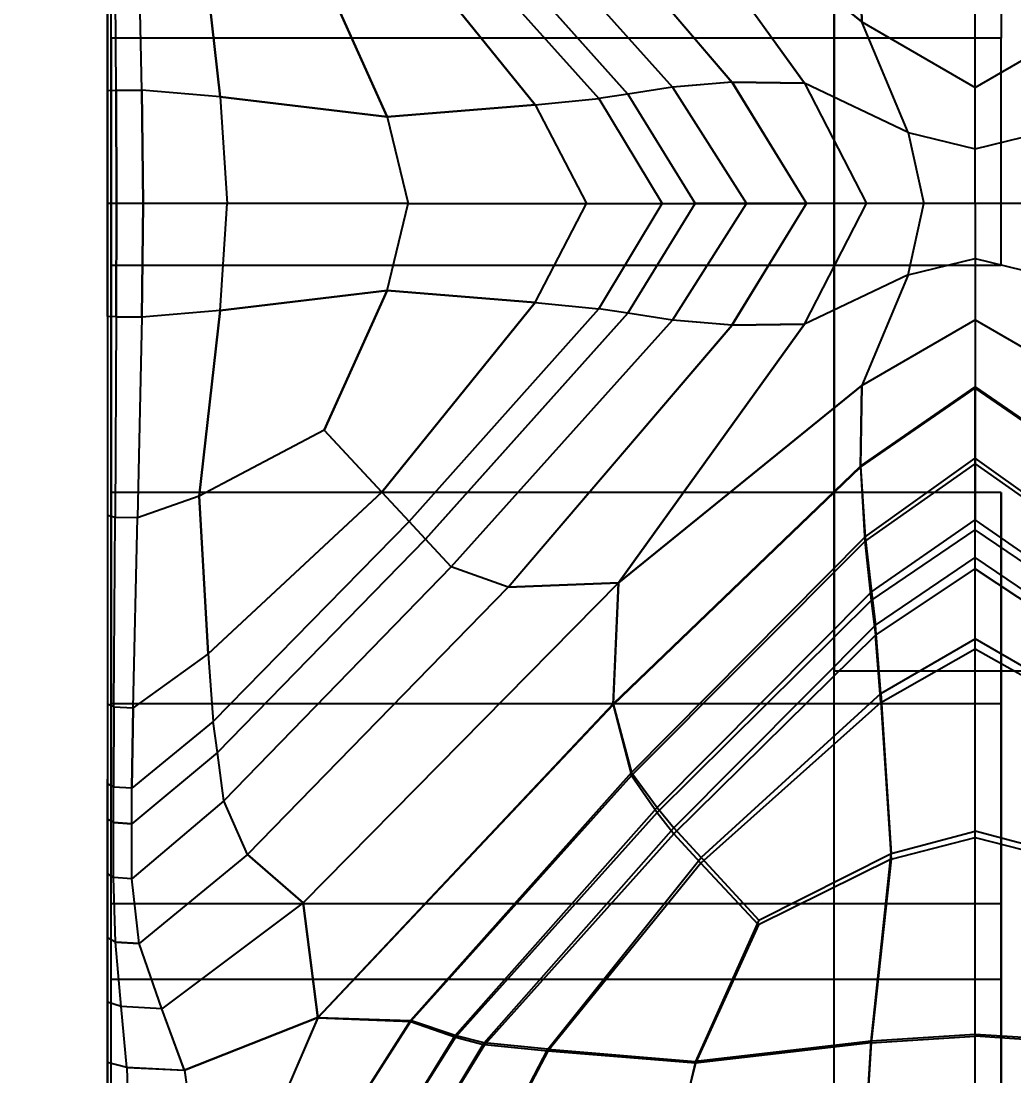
# Model space of a CAD drawing. Extents: x 11992 to 29481, y -6727 to 6811.
# Drawn here: x 12601.68 to 12607.26, y 1476.05 to 1481.97 of the extents above; entities that cross this region are included whole.
import ezdxf

# ---------------------------------------------------------------- set-up
doc = ezdxf.new("R2010")
doc.units = 0
doc.header["$MEASUREMENT"] = 0
doc.layers.get('0').update_dxf_attribs({"color": 8, "linetype": 'CONTINUOUS'})
doc.layers.add('zoylight 3编号', color=7, linetype='CONTINUOUS')
doc.styles.add('TFB MS 3mm at 1 to 25', font='arial.ttf', dxfattribs={"height": 75})

msp = doc.modelspace()

# ---------------------------------------------------------------- linework, layer by layer
for p, q in [((12607.1879, 1484.612, -1708.6833), (12607.1879, 1481.8768, -1730.5672)), ((12602.1673, 1481.5721, -1760.4544), (12602.1673, 1484.18, -1758.8734)), ((12602.1673, 1480.9472, -1760.0416), (12602.1673, 1483.9947, -1758.941)), ((12602.1673, 1483.758, -1720.5576), (12602.1673, 1477.8998, -1721.9249)), ((12606.2495, 1483.5734, -1720.4842), (12606.249, 1480.9472, -1720.308)), ((12606.249, 1480.9472, -1760.5574), (12606.2495, 1483.5734, -1760.3812)), ((12607.042, 1480.9472, -1760.3838), (12607.042, 1483.3917, -1760.504)), ((12602.1883, 1480.6003, -1708.4336), (12602.1883, 1483.0634, -1730.7911)), ((12604.4179, 1483.1006, -1760.2258), (12605.6754, 1481.6301, -1760.4394)), ((12604.4179, 1483.1006, -1720.6404), (12605.6758, 1481.6301, -1720.4265)), ((12606.4045, 1481.9691, -1720.5729), (12605.0378, 1483.0773, -1720.6986)), ((12605.0378, 1483.0773, -1720.6986), (12606.0835, 1481.6243, -1720.5067)), ((12606.0835, 1481.6243, -1760.3595), (12605.0378, 1483.077, -1760.1686)), ((12605.0378, 1483.077, -1760.1686), (12606.4045, 1481.9693, -1760.2952)), ((12604.0985, 1482.9874, -1760.4038), (12605.3421, 1481.6015, -1760.6217)), ((12604.0985, 1482.9874, -1720.462), (12605.3421, 1481.6015, -1720.2442)), ((12605.0903, 1481.5626, -1760.7994), (12603.9545, 1482.8327, -1760.5857)), ((12603.9545, 1482.8327, -1720.2802), (12605.0903, 1481.5626, -1720.0665)), ((12602.215, 1481.5836, -1760.8212), (12602.2092, 1482.7094, -1760.6206)), ((12602.215, 1481.5836, -1720.0447), (12602.2092, 1482.7094, -1720.2453)), ((12602.359, 1481.5848, -1760.8579), (12602.3351, 1482.7125, -1760.6569)), ((12602.3594, 1481.5848, -1720.008), (12602.3351, 1482.7125, -1720.209)), ((12603.861, 1482.7328, -1720.2112), (12604.9272, 1481.5373, -1720.0003)), ((12603.861, 1482.7328, -1760.6547), (12604.9272, 1481.5373, -1760.8655)), ((12602.1673, 1480.3142, -1720.1547), (12602.1673, 1482.6777, -1720.6084)), ((12602.1673, 1482.5857, -1721.6618), (12602.1673, 1480.3555, -1721.4753)), ((12602.8, 1481.5473, -1720.0001), (12602.6818, 1482.5892, -1720.1849)), ((12602.6818, 1482.5892, -1760.6809), (12602.8, 1481.5473, -1760.8658)), ((12603.7079, 1482.568, -1760.6855), (12604.5705, 1481.5025, -1760.8767)), ((12604.5705, 1481.5025, -1719.9891), (12603.7079, 1482.568, -1720.1804)), ((12606.3968, 1482.4278, -1720.5703), (12606.4045, 1481.9691, -1720.5729)), ((12606.4045, 1481.9693, -1760.2952), (12606.3973, 1482.4214, -1760.2873)), ((12603.7389, 1481.4353, -1719.9762), (12603.3846, 1482.2197, -1720.1128)), ((12603.3846, 1482.2197, -1760.7531), (12603.7389, 1481.4353, -1760.8896)), ((12607.042, 1480.9472, -1720.4821), (12607.042, 1481.9829, -1720.5188)), ((12606.6658, 1481.3475, -1760.369), (12606.4045, 1481.9693, -1760.2952)), ((12606.4045, 1481.9693, -1760.2952), (12607.042, 1481.6, -1760.3374)), ((12606.6658, 1481.3473, -1720.4974), (12606.4045, 1481.9691, -1720.5729)), ((12606.4045, 1481.9691, -1720.5729), (12607.042, 1481.5996, -1720.531)), ((12607.042, 1481.6, -1760.3374), (12607.68, 1481.9693, -1760.2952)), ((12607.042, 1481.5996, -1720.531), (12607.68, 1481.9691, -1720.5726)), ((12607.1879, 1481.8768, -1730.5672), (12602.1883, 1481.8768, -1730.5672)), ((12602.1883, 1481.8768, -1730.5672), (12602.1883, 1478.1375, -1730.7911)), ((12602.1883, 1480.6003, -1750.3776), (12602.1883, 1481.8768, -1750.2982)), ((12607.1879, 1481.8768, -1750.2982), (12602.1883, 1481.8768, -1750.2982)), ((12607.1879, 1480.6003, -1750.3776), (12607.1879, 1481.8768, -1750.2982)), ((12605.6754, 1481.6301, -1760.4394), (12605.3421, 1481.6015, -1760.6217)), ((12605.6758, 1481.6301, -1720.4265), (12605.3421, 1481.6015, -1720.2442)), ((12605.6754, 1481.6301, -1760.4394), (12606.0835, 1481.6243, -1760.3595)), ((12605.6754, 1481.6301, -1760.4394), (12606.0945, 1480.9472, -1760.5107)), ((12606.0835, 1481.6243, -1720.5067), (12605.6758, 1481.6301, -1720.4265)), ((12605.6758, 1481.6301, -1720.4265), (12606.095, 1480.9472, -1720.3552)), ((12606.6658, 1481.3473, -1720.4974), (12606.0835, 1481.6243, -1720.5067)), ((12606.0835, 1481.6243, -1720.5067), (12606.4321, 1480.9472, -1720.4427)), ((12606.6658, 1481.3475, -1760.369), (12606.0835, 1481.6243, -1760.3595)), ((12606.0835, 1481.6243, -1760.3595), (12606.4321, 1480.9472, -1760.4232)), ((12602.215, 1481.5836, -1760.8212), (12602.1673, 1481.5802, -1760.7111)), ((12602.215, 1481.5836, -1720.0447), (12602.1673, 1481.5802, -1720.1548)), ((12602.1673, 1481.5802, -1720.1548), (12602.1673, 1477.4279, -1722.1666)), ((12602.215, 1481.5836, -1760.8212), (12602.359, 1481.5848, -1760.8579)), ((12602.3594, 1481.5848, -1720.008), (12602.215, 1481.5836, -1720.0447)), ((12602.215, 1481.5836, -1760.8212), (12602.2173, 1480.9472, -1760.8881)), ((12602.2173, 1480.9472, -1719.9778), (12602.215, 1481.5836, -1720.0447)), ((12602.359, 1481.5848, -1760.8579), (12602.3671, 1480.9472, -1760.9249)), ((12602.8, 1481.5473, -1760.8658), (12602.359, 1481.5848, -1760.8579)), ((12602.3671, 1480.9472, -1719.941), (12602.3594, 1481.5848, -1720.008)), ((12602.8, 1481.5473, -1720.0001), (12602.3594, 1481.5848, -1720.008)), ((12605.0903, 1481.5626, -1760.7994), (12604.9272, 1481.5373, -1760.8655)), ((12605.0903, 1481.5626, -1720.0665), (12604.9272, 1481.5373, -1720.0003)), ((12605.3421, 1481.6015, -1720.2442), (12605.0903, 1481.5626, -1720.0665)), ((12605.3421, 1481.6015, -1760.6217), (12605.0903, 1481.5626, -1760.7994)), ((12605.0903, 1481.5626, -1760.7994), (12605.4689, 1480.9472, -1760.8707)), ((12605.0903, 1481.5626, -1720.0665), (12605.4689, 1480.9472, -1719.9952)), ((12605.3421, 1481.6015, -1720.2442), (12605.7569, 1480.9472, -1720.1715)), ((12605.3421, 1481.6015, -1760.6217), (12605.7569, 1480.9472, -1760.6944)), ((12602.1673, 1481.539, -1759.3906), (12602.1673, 1479.3088, -1759.204)), ((12603.7389, 1481.4353, -1760.8896), (12602.8, 1481.5473, -1760.8658)), ((12602.8, 1481.5473, -1720.0001), (12603.7389, 1481.4353, -1719.9762)), ((12602.8, 1481.5473, -1720.0001), (12602.8396, 1480.9472, -1719.9384)), ((12602.8, 1481.5473, -1760.8658), (12602.8396, 1480.9472, -1760.9275)), ((12604.5705, 1481.5025, -1760.8767), (12604.9272, 1481.5373, -1760.8655)), ((12604.5705, 1481.5025, -1719.9891), (12604.9272, 1481.5373, -1720.0003)), ((12604.9272, 1481.5373, -1760.8655), (12605.2825, 1480.9472, -1760.9358)), ((12604.9272, 1481.5373, -1720.0003), (12605.2825, 1480.9472, -1719.93)), ((12604.5705, 1481.5025, -1760.8767), (12603.7389, 1481.4353, -1760.8896)), ((12603.7389, 1481.4353, -1719.9762), (12604.5705, 1481.5025, -1719.9891)), ((12604.5705, 1481.5025, -1760.8767), (12604.8581, 1480.9472, -1760.9405)), ((12604.5705, 1481.5025, -1719.9891), (12604.8581, 1480.9472, -1719.9254)), ((12603.7389, 1481.4353, -1760.8896), (12603.8567, 1480.9472, -1760.9352)), ((12603.7389, 1481.4353, -1719.9762), (12603.8567, 1480.9472, -1719.9307)), ((12606.6658, 1481.3475, -1760.369), (12606.753, 1480.9472, -1760.3936)), ((12606.6658, 1481.3475, -1760.369), (12607.042, 1481.2553, -1760.3722)), ((12606.6658, 1481.3473, -1720.4974), (12607.042, 1481.255, -1720.4942)), ((12606.6658, 1481.3473, -1720.4974), (12606.753, 1480.9472, -1720.4722)), ((12607.042, 1481.2553, -1760.3722), (12607.4182, 1481.3475, -1760.369)), ((12607.042, 1481.255, -1720.4942), (12607.4182, 1481.3473, -1720.4973)), ((12603.8567, 1480.9472, -1760.9352), (12602.1673, 1480.9472, -1760.52)), ((12603.8567, 1480.9472, -1719.9307), (12602.1673, 1480.9472, -1720.8243)), ((12602.1673, 1480.9472, -1760.0416), (12602.1673, 1480.3555, -1759.3906)), ((12602.1673, 1480.9472, -1760.0416), (12602.1673, 1480.9472, -1759.4528)), ((12602.1673, 1480.9472, -1760.52), (12602.1673, 1480.9472, -1760.0416)), ((12602.1673, 1480.9472, -1720.8243), (12602.1673, 1480.9472, -1721.4131)), ((12602.2173, 1480.9472, -1760.8881), (12602.215, 1480.3109, -1760.8212)), ((12602.215, 1480.3109, -1720.0447), (12602.2173, 1480.9472, -1719.9778)), ((12602.3671, 1480.9472, -1760.9249), (12602.359, 1480.3097, -1760.8579)), ((12602.3594, 1480.3097, -1720.008), (12602.3671, 1480.9472, -1719.941)), ((12602.8, 1480.3471, -1760.8658), (12602.8396, 1480.9472, -1760.9275)), ((12602.8, 1480.3469, -1720.0001), (12602.8396, 1480.9472, -1719.9384)), ((12603.7389, 1480.4592, -1719.9762), (12603.8567, 1480.9472, -1719.9307)), ((12603.7389, 1480.4592, -1760.8896), (12603.8567, 1480.9472, -1760.9352)), ((12603.8567, 1480.9472, -1760.9352), (12605.4689, 1480.9472, -1760.8707)), ((12603.8567, 1480.9472, -1719.9307), (12606.095, 1480.9472, -1720.3552)), ((12604.5705, 1480.3917, -1760.8767), (12604.8581, 1480.9472, -1760.9405)), ((12604.5705, 1480.3917, -1719.9891), (12604.8581, 1480.9472, -1719.9254)), ((12604.9272, 1480.3572, -1720.0003), (12605.2825, 1480.9472, -1719.93)), ((12604.9272, 1480.3572, -1760.8655), (12605.2825, 1480.9472, -1760.9358)), ((12605.0903, 1480.3319, -1760.7994), (12605.4689, 1480.9472, -1760.8707)), ((12605.0903, 1480.3319, -1720.0665), (12605.4689, 1480.9472, -1719.9952)), ((12605.3421, 1480.293, -1760.6217), (12605.7569, 1480.9472, -1760.6944)), ((12605.3421, 1480.293, -1720.2441), (12605.7569, 1480.9472, -1720.1715)), ((12607.6523, 1480.9472, -1760.4232), (12605.4689, 1480.9472, -1760.8707)), ((12605.6754, 1480.2644, -1760.4394), (12606.0945, 1480.9472, -1760.5107)), ((12605.6758, 1480.2644, -1720.4263), (12606.095, 1480.9472, -1720.3552)), ((12606.0835, 1480.2699, -1760.3592), (12606.4321, 1480.9472, -1760.4232)), ((12606.0835, 1480.2701, -1720.5063), (12606.4321, 1480.9472, -1720.4427)), ((12607.6523, 1480.9472, -1720.4427), (12606.095, 1480.9472, -1720.3552)), ((12606.2495, 1478.3213, -1760.3812), (12606.249, 1480.9472, -1760.5574)), ((12606.249, 1480.9472, -1720.308), (12606.2495, 1478.3213, -1720.4842)), ((12651.2491, 1480.9472, -1760.5574), (12606.249, 1480.9472, -1760.5574)), ((12651.2491, 1480.9472, -1720.308), (12606.249, 1480.9472, -1720.308)), ((12606.6658, 1480.5469, -1720.4969), (12606.753, 1480.9472, -1720.4722)), ((12606.6658, 1480.5469, -1760.3685), (12606.753, 1480.9472, -1760.3936)), ((12607.042, 1480.9472, -1760.3838), (12607.042, 1479.9113, -1760.3471)), ((12607.042, 1480.9472, -1720.4821), (12607.042, 1479.1708, -1720.3347)), ((12606.6658, 1480.5469, -1760.3685), (12607.042, 1480.6394, -1760.3716)), ((12606.6658, 1480.5469, -1720.4969), (12607.042, 1480.6392, -1720.4937)), ((12607.042, 1480.6394, -1760.3716), (12607.4182, 1480.5469, -1760.3686)), ((12607.042, 1480.6392, -1720.4937), (12607.4182, 1480.5469, -1720.4969)), ((12607.1879, 1480.6003, -1730.4878), (12602.1883, 1480.6003, -1708.4336)), ((12602.1883, 1480.6003, -1750.3776), (12602.1883, 1480.6003, -1772.4317)), ((12602.1883, 1474.9379, -1732.2581), (12602.1883, 1480.6003, -1708.4336)), ((12607.1879, 1480.6003, -1772.4317), (12602.1883, 1480.6003, -1750.3776)), ((12607.1879, 1480.6003, -1750.3776), (12607.1879, 1480.6003, -1772.4317)), ((12606.6658, 1480.5469, -1720.4969), (12606.0835, 1480.2701, -1720.5063)), ((12606.6658, 1480.5469, -1760.3685), (12606.0835, 1480.2699, -1760.3592)), ((12606.6658, 1480.5469, -1720.4969), (12606.4045, 1479.9251, -1720.5706)), ((12606.6658, 1480.5469, -1760.3685), (12606.4045, 1479.9254, -1760.293)), ((12602.8, 1480.3471, -1760.8658), (12603.7389, 1480.4592, -1760.8896)), ((12603.7389, 1480.4592, -1719.9762), (12602.8, 1480.3469, -1720.0001)), ((12603.3846, 1479.6746, -1720.1128), (12603.7389, 1480.4592, -1719.9762)), ((12603.7389, 1480.4592, -1760.8896), (12603.3846, 1479.6746, -1760.7531)), ((12604.5705, 1480.3917, -1719.9891), (12603.7389, 1480.4592, -1719.9762)), ((12603.7389, 1480.4592, -1760.8896), (12604.5705, 1480.3917, -1760.8767)), ((12604.5705, 1480.3917, -1760.8767), (12603.7079, 1479.3265, -1760.6855)), ((12603.7079, 1479.3265, -1720.1804), (12604.5705, 1480.3917, -1719.9891)), ((12604.5705, 1480.3917, -1760.8767), (12604.9272, 1480.3572, -1760.8655)), ((12604.5705, 1480.3917, -1719.9891), (12604.9272, 1480.3572, -1720.0003)), ((12602.1673, 1480.3371, -1720.8883), (12602.1673, 1479.3086, -1721.6618)), ((12602.8, 1480.3471, -1760.8658), (12602.359, 1480.3097, -1760.8579)), ((12602.8, 1480.3469, -1720.0001), (12602.3594, 1480.3097, -1720.008)), ((12602.8, 1480.3471, -1760.8658), (12602.6818, 1479.305, -1760.6809)), ((12602.6818, 1479.305, -1720.1849), (12602.8, 1480.3469, -1720.0001)), ((12603.861, 1479.162, -1760.6547), (12604.9272, 1480.3572, -1760.8655)), ((12603.861, 1479.162, -1720.2112), (12604.9272, 1480.3572, -1720.0003)), ((12603.9545, 1479.0618, -1760.5857), (12605.0903, 1480.3319, -1760.7994)), ((12605.0903, 1480.3319, -1720.0665), (12603.9545, 1479.0618, -1720.2802)), ((12605.0903, 1480.3319, -1760.7994), (12604.9272, 1480.3572, -1760.8655)), ((12605.0903, 1480.3319, -1720.0665), (12604.9272, 1480.3572, -1720.0003)), ((12605.3421, 1480.293, -1760.6217), (12605.0903, 1480.3319, -1760.7994)), ((12605.3421, 1480.293, -1720.2441), (12605.0903, 1480.3319, -1720.0665)), ((12602.1673, 1480.3142, -1760.7111), (12602.1673, 1478.172, -1760.0566)), ((12602.215, 1480.3109, -1760.8212), (12602.1673, 1480.3142, -1760.7111)), ((12602.215, 1480.3109, -1720.0447), (12602.1673, 1480.3142, -1720.1547)), ((12602.215, 1480.3109, -1760.8212), (12602.2092, 1479.1851, -1760.6206)), ((12602.215, 1480.3109, -1720.0447), (12602.2092, 1479.1851, -1720.2453)), ((12602.359, 1480.3097, -1760.8579), (12602.215, 1480.3109, -1760.8212)), ((12602.215, 1480.3109, -1720.0447), (12602.3594, 1480.3097, -1720.008)), ((12602.359, 1480.3097, -1760.8579), (12602.3351, 1479.182, -1760.6569)), ((12602.3594, 1480.3097, -1720.008), (12602.3351, 1479.182, -1720.209)), ((12604.0985, 1478.9071, -1760.4038), (12605.3421, 1480.293, -1760.6217)), ((12604.0985, 1478.9071, -1720.462), (12605.3421, 1480.293, -1720.2441)), ((12604.4179, 1478.7938, -1720.6401), (12605.6758, 1480.2644, -1720.4263)), ((12604.4179, 1478.7938, -1760.2254), (12605.6754, 1480.2644, -1760.4394)), ((12606.0835, 1480.2701, -1720.5063), (12605.0378, 1478.8172, -1720.6972)), ((12605.0378, 1478.8172, -1760.1673), (12606.0835, 1480.2699, -1760.3592)), ((12605.6758, 1480.2644, -1720.4263), (12605.3421, 1480.293, -1720.2441)), ((12605.6754, 1480.2644, -1760.4394), (12605.3421, 1480.293, -1760.6217)), ((12606.0835, 1480.2699, -1760.3592), (12605.6754, 1480.2644, -1760.4394)), ((12605.6758, 1480.2644, -1720.4263), (12606.0835, 1480.2701, -1720.5063)), ((12606.4045, 1479.9254, -1760.293), (12607.042, 1480.2949, -1760.3349)), ((12606.4045, 1479.9251, -1720.5706), (12607.042, 1480.2944, -1720.5284)), ((12607.042, 1480.2949, -1760.3349), (12607.68, 1479.9254, -1760.2933)), ((12607.042, 1480.2944, -1720.5284), (12607.68, 1479.9251, -1720.5706)), ((12606.4045, 1479.9254, -1760.293), (12605.0378, 1478.8172, -1760.1673)), ((12605.0378, 1478.8172, -1720.6972), (12606.4045, 1479.9251, -1720.5706)), ((12606.3968, 1479.4667, -1760.2955), (12606.4045, 1479.9254, -1760.293)), ((12606.3968, 1479.4667, -1760.2955), (12607.042, 1479.9113, -1760.3471)), ((12606.4045, 1479.9251, -1720.5706), (12606.3973, 1479.4731, -1720.5786)), ((12606.3973, 1479.4731, -1720.5786), (12607.042, 1479.9185, -1720.528)), ((12607.042, 1479.9185, -1720.528), (12607.6871, 1479.4731, -1720.5786)), ((12607.042, 1477.3874, -1760.4872), (12607.042, 1479.9113, -1760.3471)), ((12607.6876, 1479.4664, -1760.296), (12607.042, 1479.9113, -1760.3471)), ((12603.3846, 1479.6746, -1720.1128), (12602.6818, 1479.305, -1720.1849)), ((12603.3846, 1479.6746, -1760.7531), (12602.6818, 1479.305, -1760.6809)), ((12603.7079, 1479.3265, -1720.1804), (12603.3846, 1479.6746, -1720.1128)), ((12603.3846, 1479.6746, -1760.7531), (12603.7079, 1479.3265, -1760.6855)), ((12606.423, 1479.0761, -1720.4807), (12607.042, 1479.5172, -1720.4342)), ((12607.6614, 1479.0761, -1720.4807), (12607.042, 1479.5172, -1720.4342)), ((12605.0083, 1478.137, -1720.7301), (12606.3973, 1479.4731, -1720.5786)), ((12605.0083, 1478.1325, -1760.1405), (12606.3968, 1479.4667, -1760.2955)), ((12606.3968, 1479.4667, -1760.2955), (12606.4221, 1479.0487, -1760.4293)), ((12606.3973, 1479.4731, -1720.5786), (12606.423, 1479.0761, -1720.4807)), ((12606.4221, 1479.0487, -1760.4293), (12607.042, 1479.4862, -1760.4816)), ((12607.042, 1479.4862, -1760.4816), (12607.6619, 1479.0485, -1760.4297)), ((12607.1879, 1479.3241, -1730.5672), (12602.1883, 1479.3241, -1730.5672)), ((12607.1879, 1479.3241, -1750.2982), (12602.1883, 1479.3241, -1750.2982)), ((12602.7328, 1478.4188, -1720.3554), (12603.7079, 1479.3265, -1720.1804)), ((12603.7079, 1479.3265, -1760.6855), (12602.7328, 1478.4188, -1760.5104)), ((12603.7079, 1479.3265, -1720.1804), (12603.861, 1479.162, -1720.2112)), ((12603.7079, 1479.3265, -1760.6855), (12603.861, 1479.162, -1760.6547)), ((12607.1879, 1476.5889, -1708.6833), (12607.1879, 1479.3241, -1730.5672)), ((12607.1879, 1479.3241, -1750.2982), (12607.1879, 1478.1375, -1750.0743)), ((12602.6818, 1479.305, -1760.6809), (12602.3351, 1479.182, -1760.6569)), ((12602.6818, 1479.305, -1720.1849), (12602.3351, 1479.182, -1720.209)), ((12602.6818, 1479.305, -1760.6809), (12602.7328, 1478.4188, -1760.5104)), ((12602.7328, 1478.4188, -1720.3554), (12602.6818, 1479.305, -1720.1849)), ((12602.1673, 1479.2168, -1720.6084), (12602.1673, 1476.4371, -1722.4952)), ((12602.1673, 1479.2168, -1760.2574), (12602.1673, 1478.3194, -1759.0139)), ((12602.2092, 1479.1851, -1720.2453), (12602.1673, 1479.1946, -1720.3543)), ((12602.1673, 1479.1946, -1720.3543), (12602.1673, 1478.1363, -1720.5576)), ((12602.2092, 1479.1851, -1760.6206), (12602.1673, 1479.1946, -1760.5116)), ((12602.203, 1478.1213, -1760.4161), (12602.2092, 1479.1851, -1760.6206)), ((12602.203, 1478.1213, -1720.4498), (12602.2092, 1479.1851, -1720.2453)), ((12602.3351, 1479.182, -1720.209), (12602.2092, 1479.1851, -1720.2453)), ((12602.3351, 1479.182, -1760.6569), (12602.2092, 1479.1851, -1760.6206)), ((12602.3113, 1478.116, -1760.4521), (12602.3351, 1479.182, -1760.6569)), ((12602.3113, 1478.116, -1720.4138), (12602.3351, 1479.182, -1720.209)), ((12603.861, 1479.162, -1760.6547), (12602.7609, 1478.0385, -1760.4438)), ((12603.861, 1479.162, -1720.2112), (12602.7609, 1478.0385, -1720.4221)), ((12603.9545, 1479.0618, -1760.5857), (12603.861, 1479.162, -1760.6547)), ((12603.9545, 1479.0618, -1720.2802), (12603.861, 1479.162, -1720.2112)), ((12606.4588, 1478.7671, -1720.3725), (12607.042, 1479.1708, -1720.3347)), ((12607.042, 1474.0028, -1721.2856), (12607.042, 1479.1708, -1720.3347)), ((12607.6252, 1478.7671, -1720.3725), (12607.042, 1479.1708, -1720.3347)), ((12605.1117, 1477.7522, -1720.6201), (12606.423, 1479.0761, -1720.4807)), ((12606.423, 1479.0761, -1720.4807), (12606.4588, 1478.7671, -1720.3725)), ((12606.4579, 1478.7185, -1760.5756), (12607.042, 1479.1159, -1760.6239)), ((12607.6261, 1478.7185, -1760.5757), (12607.042, 1479.1159, -1760.6239)), ((12602.7843, 1477.8635, -1760.372), (12603.9545, 1479.0618, -1760.5857)), ((12603.9545, 1479.0618, -1720.2802), (12602.7843, 1477.8635, -1720.4939)), ((12604.0985, 1478.9071, -1760.4038), (12603.9545, 1479.0618, -1760.5857)), ((12604.0985, 1478.9071, -1720.462), (12603.9545, 1479.0618, -1720.2802)), ((12605.1113, 1477.7355, -1760.2726), (12606.4221, 1479.0487, -1760.4293)), ((12606.4221, 1479.0487, -1760.4293), (12606.4579, 1478.7185, -1760.5756)), ((12606.4827, 1478.5797, -1720.3493), (12607.042, 1478.9591, -1720.3171)), ((12607.6018, 1478.5797, -1720.3493), (12607.042, 1478.9591, -1720.3171)), ((12604.0985, 1478.9071, -1760.4038), (12602.8205, 1477.5934, -1760.1858)), ((12604.0985, 1478.9071, -1720.462), (12602.8205, 1477.5934, -1720.6801)), ((12604.4179, 1478.7938, -1720.6401), (12604.0985, 1478.9071, -1720.462)), ((12604.4179, 1478.7938, -1760.2254), (12604.0985, 1478.9071, -1760.4038)), ((12606.4812, 1478.524, -1760.6154), (12607.042, 1478.8961, -1760.6596)), ((12607.042, 1478.8961, -1760.6596), (12607.6032, 1478.524, -1760.6154)), ((12602.9531, 1477.2913, -1720.8663), (12604.4179, 1478.7938, -1720.6401)), ((12602.9531, 1477.2911, -1759.9993), (12604.4179, 1478.7938, -1760.2254)), ((12605.0378, 1478.8172, -1760.1673), (12603.2664, 1477.0198, -1759.9264)), ((12605.0378, 1478.8172, -1720.6972), (12603.2664, 1477.0202, -1720.9386)), ((12605.0378, 1478.8172, -1760.1673), (12604.4179, 1478.7938, -1760.2254)), ((12604.4179, 1478.7938, -1720.6401), (12605.0378, 1478.8172, -1720.6972)), ((12605.0083, 1478.1325, -1760.1405), (12605.0378, 1478.8172, -1760.1673)), ((12605.0378, 1478.8172, -1720.6972), (12605.0083, 1478.137, -1720.7301)), ((12606.4579, 1478.7185, -1760.5756), (12605.2553, 1477.5269, -1760.4309)), ((12605.2558, 1477.5562, -1720.4859), (12606.4588, 1478.7671, -1720.3725)), ((12606.4579, 1478.7185, -1760.5756), (12606.4812, 1478.524, -1760.6154)), ((12606.4588, 1478.7671, -1720.3725), (12606.4827, 1478.5797, -1720.3493)), ((12605.3487, 1477.4418, -1720.446), (12606.4827, 1478.5797, -1720.3493)), ((12606.5127, 1478.1956, -1720.3865), (12606.4827, 1478.5797, -1720.3493)), ((12605.3483, 1477.4077, -1760.4826), (12606.4812, 1478.524, -1760.6154)), ((12606.5117, 1478.1458, -1760.573), (12606.4812, 1478.524, -1760.6154)), ((12606.5127, 1478.1956, -1720.3865), (12607.042, 1478.5025, -1720.3619)), ((12607.5718, 1478.1956, -1720.3865), (12607.042, 1478.5025, -1720.3619)), ((12606.5117, 1478.1458, -1760.573), (12607.042, 1478.4467, -1760.6077)), ((12607.042, 1478.4467, -1760.6077), (12607.5727, 1478.1458, -1760.573)), ((12602.7328, 1478.4188, -1720.3554), (12602.3113, 1478.116, -1720.4138)), ((12602.7328, 1478.4188, -1760.5104), (12602.3113, 1478.116, -1760.4521)), ((12602.7328, 1478.4188, -1720.3554), (12602.7609, 1478.0385, -1720.4221)), ((12602.7328, 1478.4188, -1760.5104), (12602.7609, 1478.0385, -1760.4438)), ((12602.1673, 1478.3194, -1721.852), (12602.1673, 1477.7143, -1721.9923)), ((12606.2495, 1473.2475, -1759.0217), (12606.2495, 1478.3213, -1760.3812)), ((12606.2495, 1473.2475, -1721.8437), (12606.2495, 1478.3213, -1720.4842)), ((12651.2496, 1478.3213, -1760.3812), (12606.2495, 1478.3213, -1760.3812)), ((12651.2496, 1478.3213, -1720.4842), (12606.2495, 1478.3213, -1720.4842)), ((12602.1673, 1478.2381, -1759.5892), (12602.1673, 1477.8998, -1758.941)), ((12606.5127, 1478.1956, -1720.3865), (12605.5023, 1477.2751, -1720.4603)), ((12606.5127, 1478.1956, -1720.3865), (12606.5699, 1477.2968, -1720.4588)), ((12602.203, 1478.1213, -1760.4161), (12602.1673, 1478.1363, -1760.3083)), ((12602.203, 1478.1213, -1720.4498), (12602.1673, 1478.1363, -1720.5576)), ((12602.1673, 1478.1363, -1760.3083), (12602.1673, 1477.6141, -1759.4444)), ((12602.1883, 1465.5649, -1768.6797), (12602.1883, 1478.1375, -1750.0743)), ((12607.1879, 1478.1375, -1750.0743), (12602.1883, 1478.1375, -1750.0743)), ((12607.1879, 1478.1375, -1730.7911), (12602.1883, 1478.1375, -1730.7911)), ((12603.3494, 1476.3758, -1720.9692), (12605.0083, 1478.137, -1720.7301)), ((12603.3494, 1476.3737, -1759.897), (12605.0083, 1478.1325, -1760.1405)), ((12605.0083, 1478.137, -1720.7301), (12605.1117, 1477.7522, -1720.6201)), ((12605.0083, 1478.1325, -1760.1405), (12605.1113, 1477.7355, -1760.2726)), ((12606.5117, 1478.1458, -1760.573), (12605.5013, 1477.2427, -1760.4691)), ((12606.5117, 1478.1458, -1760.573), (12606.569, 1477.2649, -1760.4733)), ((12607.1879, 1478.1375, -1730.7911), (12607.1879, 1472.7263, -1709.4119)), ((12602.2011, 1477.6699, -1760.3377), (12602.203, 1478.1213, -1760.4161)), ((12602.203, 1478.1213, -1720.4498), (12602.2011, 1477.6699, -1720.5281)), ((12602.203, 1478.1213, -1760.4161), (12602.3113, 1478.116, -1760.4521)), ((12602.203, 1478.1213, -1720.4498), (12602.3113, 1478.116, -1720.4138)), ((12602.3037, 1477.664, -1760.3735), (12602.3113, 1478.116, -1760.4521)), ((12602.3113, 1478.116, -1720.4138), (12602.3037, 1477.664, -1720.4923)), ((12602.7609, 1478.0385, -1720.4221), (12602.3037, 1477.664, -1720.4923)), ((12602.7609, 1478.0385, -1760.4438), (12602.3037, 1477.664, -1760.3735)), ((12602.7843, 1477.8635, -1720.4939), (12602.7609, 1478.0385, -1720.4221)), ((12602.7843, 1477.8635, -1760.372), (12602.7609, 1478.0385, -1760.4438)), ((12602.7843, 1477.8635, -1720.4939), (12602.3037, 1477.4642, -1720.565)), ((12602.7843, 1477.8635, -1760.372), (12602.3037, 1477.4642, -1760.3007)), ((12602.8205, 1477.5934, -1760.1858), (12602.7843, 1477.8635, -1760.372)), ((12602.8205, 1477.5934, -1720.6801), (12602.7843, 1477.8635, -1720.4939)), ((12602.1673, 1477.7288, -1759.9796), (12602.1673, 1477.6141, -1759.4444)), ((12602.1673, 1476.9716, -1759.0767), (12602.1673, 1477.7143, -1758.8734)), ((12605.1117, 1477.7522, -1720.6201), (12603.8686, 1476.3586, -1720.7777)), ((12605.1113, 1477.7355, -1760.2726), (12603.8691, 1476.3529, -1760.0967)), ((12605.1113, 1477.7355, -1760.2726), (12605.2553, 1477.5269, -1760.4309)), ((12605.1117, 1477.7522, -1720.6201), (12605.2558, 1477.5562, -1720.4859)), ((12602.1673, 1477.5328, -1759.9082), (12602.1673, 1477.6876, -1760.2303)), ((12602.1673, 1477.1826, -1720.8941), (12602.1673, 1477.6876, -1720.6356)), ((12602.2011, 1477.6699, -1760.3377), (12602.1673, 1477.6876, -1760.2303)), ((12602.2011, 1477.6699, -1720.5281), (12602.1673, 1477.6876, -1720.6356)), ((12602.3037, 1477.664, -1760.3735), (12602.2011, 1477.6699, -1760.3377)), ((12602.2011, 1477.1621, -1720.7881), (12602.2011, 1477.6699, -1720.5281)), ((12602.3037, 1477.664, -1720.4923), (12602.2011, 1477.6699, -1720.5281)), ((12602.2011, 1477.1621, -1760.0778), (12602.2011, 1477.6699, -1760.3377)), ((12602.3037, 1477.1554, -1720.7527), (12602.3037, 1477.664, -1720.4923)), ((12602.3037, 1477.1554, -1760.1132), (12602.3037, 1477.664, -1760.3735)), ((12602.8205, 1477.5934, -1760.1858), (12602.3037, 1477.1554, -1760.1132)), ((12602.8205, 1477.5934, -1720.6801), (12602.3037, 1477.1554, -1720.7527)), ((12602.9531, 1477.2913, -1720.8663), (12602.8205, 1477.5934, -1720.6801)), ((12602.9531, 1477.2911, -1759.9993), (12602.8205, 1477.5934, -1760.1858)), ((12604.1204, 1476.2752, -1720.6168), (12605.2558, 1477.5562, -1720.4859)), ((12605.2558, 1477.5562, -1720.4859), (12605.3487, 1477.4418, -1720.446)), ((12602.1673, 1477.1826, -1759.9718), (12602.1673, 1477.4892, -1760.158)), ((12602.2011, 1477.4704, -1720.6007), (12602.1673, 1477.4892, -1720.7079)), ((12602.2011, 1477.4704, -1760.2651), (12602.1673, 1477.4892, -1760.158)), ((12605.2553, 1477.5269, -1760.4309), (12604.1214, 1476.2661, -1760.2664)), ((12605.2553, 1477.5269, -1760.4309), (12605.3483, 1477.4077, -1760.4826)), ((12602.1673, 1477.3187, -1759.2649), (12602.1673, 1477.4279, -1758.6993)), ((12602.3037, 1477.4642, -1720.565), (12602.2011, 1477.4704, -1720.6007)), ((12602.2011, 1477.4704, -1760.2651), (12602.3037, 1477.4642, -1760.3007)), ((12604.284, 1476.2337, -1720.5594), (12605.3487, 1477.4418, -1720.446)), ((12605.5023, 1477.2751, -1720.4603), (12605.3487, 1477.4418, -1720.446)), ((12606.5699, 1477.2968, -1720.4588), (12607.042, 1477.4217, -1720.4492)), ((12607.5145, 1477.2968, -1720.4588), (12607.042, 1477.4217, -1720.4492)), ((12605.3483, 1477.4077, -1760.4826), (12604.2844, 1476.2225, -1760.3294)), ((12605.5013, 1477.2427, -1760.4691), (12605.3483, 1477.4077, -1760.4826)), ((12606.569, 1477.2649, -1760.4733), (12607.042, 1477.3874, -1760.4872)), ((12607.042, 1473.0289, -1759.0373), (12607.042, 1477.3874, -1760.4872)), ((12607.042, 1477.3874, -1760.4872), (12607.515, 1477.2649, -1760.4733)), ((12605.8256, 1476.9218, -1720.4882), (12606.5699, 1477.2968, -1720.4588)), ((12606.4574, 1476.2432, -1720.5554), (12606.5699, 1477.2968, -1720.4588)), ((12602.9531, 1477.2913, -1720.8663), (12602.3456, 1476.7911, -1720.9449)), ((12602.9531, 1477.2911, -1759.9993), (12602.3456, 1476.7909, -1759.9209)), ((12602.9531, 1477.2913, -1720.8663), (12603.2664, 1477.0202, -1720.9386)), ((12603.2664, 1477.0198, -1759.9264), (12602.9531, 1477.2911, -1759.9993)), ((12604.6402, 1476.1972, -1720.5575), (12605.5023, 1477.2751, -1720.4603)), ((12605.5013, 1477.2427, -1760.4691), (12604.6402, 1476.1858, -1760.3339)), ((12605.8246, 1476.8967, -1760.4315), (12605.5013, 1477.2427, -1760.4691)), ((12605.5023, 1477.2751, -1720.4603), (12605.8256, 1476.9218, -1720.4882)), ((12606.569, 1477.2649, -1760.4733), (12605.8246, 1476.8967, -1760.4315)), ((12606.569, 1477.2649, -1760.4733), (12606.4574, 1476.2325, -1760.3389)), ((12602.1673, 1476.1228, -1759.6202), (12602.1673, 1477.2303, -1759.7243)), ((12602.2011, 1477.1621, -1720.7881), (12602.1673, 1477.1826, -1720.8941)), ((12602.2011, 1477.1621, -1760.0778), (12602.1673, 1477.1826, -1759.9718)), ((12602.3037, 1477.1554, -1720.7527), (12602.2011, 1477.1621, -1720.7881)), ((12602.2116, 1476.7995, -1759.8826), (12602.2011, 1477.1621, -1760.0778)), ((12602.3037, 1477.1554, -1760.1132), (12602.2011, 1477.1621, -1760.0778)), ((12602.2116, 1476.7997, -1720.9833), (12602.2011, 1477.1621, -1720.7881)), ((12602.3456, 1476.7909, -1759.9209), (12602.3037, 1477.1554, -1760.1132)), ((12602.3456, 1476.7911, -1720.9449), (12602.3037, 1477.1554, -1720.7527)), ((12602.1673, 1473.9611, -1758.97), (12602.1673, 1477.0908, -1758.5168)), ((12607.1879, 1477.0133, -1749.7151), (12602.1883, 1477.0133, -1749.7151)), ((12607.1879, 1477.0133, -1731.1503), (12602.1883, 1477.0133, -1731.1503)), ((12603.2664, 1477.0202, -1720.9386), (12602.4725, 1476.4249, -1721.0312)), ((12603.2664, 1477.0198, -1759.9264), (12602.4725, 1476.4242, -1759.8343)), ((12603.2664, 1477.0202, -1720.9386), (12603.3494, 1476.3758, -1720.9692)), ((12603.3494, 1476.3737, -1759.897), (12603.2664, 1477.0198, -1759.9264)), ((12607.1879, 1475.945, -1731.6407), (12607.1879, 1477.0133, -1731.1503)), ((12602.1673, 1476.9716, -1721.7892), (12602.1673, 1476.6245, -1721.8849)), ((12602.1673, 1476.8224, -1759.7765), (12602.1673, 1476.9716, -1759.0767)), ((12605.8256, 1476.9218, -1720.4882), (12605.4713, 1476.129, -1720.5628)), ((12605.8246, 1476.8967, -1760.4315), (12605.4713, 1476.1195, -1760.3278)), ((12602.1673, 1476.8746, -1721.3342), (12602.1673, 1475.8842, -1722.6433)), ((12602.2116, 1476.7995, -1759.8826), (12602.1673, 1476.8224, -1759.7765)), ((12602.1673, 1476.8224, -1721.0894), (12602.1673, 1476.5191, -1721.4323)), ((12602.2116, 1476.7997, -1720.9833), (12602.1673, 1476.8224, -1721.0894)), ((12602.2436, 1476.4366, -1721.0796), (12602.2116, 1476.7997, -1720.9833)), ((12602.3456, 1476.7911, -1720.9449), (12602.2116, 1476.7997, -1720.9833)), ((12602.2436, 1476.4366, -1759.7862), (12602.2116, 1476.7995, -1759.8826)), ((12602.2116, 1476.7995, -1759.8826), (12602.3456, 1476.7909, -1759.9209)), ((12602.4725, 1476.4249, -1721.0312), (12602.3456, 1476.7911, -1720.9449)), ((12602.4725, 1476.4242, -1759.8343), (12602.3456, 1476.7909, -1759.9209)), ((12602.1673, 1476.2974, -1758.926), (12602.1673, 1476.7544, -1758.424)), ((12602.1673, 1476.7544, -1722.4419), (12602.1673, 1476.2974, -1721.9398)), ((12607.1879, 1476.5889, -1772.1821), (12602.1883, 1476.5889, -1772.1821)), ((12607.1879, 1476.5889, -1708.6833), (12602.1883, 1476.5889, -1708.6833)), ((12602.2436, 1476.4366, -1759.7862), (12602.1673, 1476.4621, -1759.6773)), ((12602.1673, 1476.4621, -1721.1886), (12602.1673, 1476.1228, -1721.2457)), ((12602.2436, 1476.4366, -1721.0796), (12602.1673, 1476.4621, -1721.1886)), ((12602.275, 1476.0945, -1721.1336), (12602.2436, 1476.4366, -1721.0796)), ((12602.4725, 1476.4249, -1721.0312), (12602.2436, 1476.4366, -1721.0796)), ((12602.4725, 1476.4242, -1759.8343), (12602.2436, 1476.4366, -1759.7862)), ((12602.275, 1476.0942, -1759.7321), (12602.2436, 1476.4366, -1759.7862)), ((12602.5988, 1476.0792, -1721.0751), (12602.4725, 1476.4249, -1721.0312)), ((12602.5988, 1476.0785, -1759.7903), (12602.4725, 1476.4242, -1759.8343)), ((12603.3494, 1476.3758, -1720.9692), (12602.5988, 1476.0792, -1721.0751)), ((12603.3494, 1476.3737, -1759.897), (12602.5988, 1476.0785, -1759.7903)), ((12603.3494, 1476.3758, -1720.9692), (12603.0814, 1475.7561, -1721.0562)), ((12603.3494, 1476.3737, -1759.897), (12603.0814, 1475.7545, -1759.8092)), ((12603.3494, 1476.3758, -1720.9692), (12603.8686, 1476.3586, -1720.7777)), ((12603.3494, 1476.3737, -1759.897), (12603.8691, 1476.3529, -1760.0967)), ((12603.8686, 1476.3586, -1720.7777), (12603.4543, 1475.7082, -1720.8784)), ((12603.8691, 1476.3529, -1760.0967), (12603.4543, 1475.707, -1759.987)), ((12604.1204, 1476.2752, -1720.6168), (12603.8686, 1476.3586, -1720.7777)), ((12603.8691, 1476.3529, -1760.0967), (12604.1214, 1476.2661, -1760.2664)), ((12603.7427, 1475.662, -1720.7069), (12604.1204, 1476.2752, -1720.6168)), ((12604.1214, 1476.2661, -1760.2664), (12603.7427, 1475.6613, -1760.1587)), ((12603.9292, 1475.6448, -1720.6418), (12604.284, 1476.2337, -1720.5594)), ((12604.284, 1476.2337, -1720.5594), (12604.1204, 1476.2752, -1720.6168)), ((12604.1214, 1476.2661, -1760.2664), (12604.2844, 1476.2225, -1760.3294)), ((12604.6402, 1476.1972, -1720.5575), (12604.284, 1476.2337, -1720.5594)), ((12606.4574, 1476.2432, -1720.5554), (12605.4713, 1476.129, -1720.5628)), ((12606.4574, 1476.2325, -1760.3389), (12605.4713, 1476.1195, -1760.3278)), ((12606.4197, 1475.6448, -1720.6455), (12606.4574, 1476.2432, -1720.5554)), ((12606.4574, 1476.2325, -1760.3389), (12606.4197, 1475.6455, -1760.2206)), ((12607.042, 1476.2811, -1720.5531), (12606.4574, 1476.2432, -1720.5554)), ((12606.4574, 1476.2325, -1760.3389), (12607.042, 1476.2702, -1760.3426)), ((12607.6271, 1476.2432, -1720.5554), (12607.042, 1476.2811, -1720.5531)), ((12607.6271, 1476.2325, -1760.3389), (12607.042, 1476.2702, -1760.3426)), ((12602.1673, 1475.5316, -1721.4041), (12602.1673, 1476.1839, -1721.4886)), ((12604.2844, 1476.2225, -1760.3294), (12603.9292, 1475.6436, -1760.2238)), ((12604.6402, 1476.1858, -1760.3339), (12604.2844, 1476.2225, -1760.3294)), ((12604.3531, 1475.6431, -1720.6351), (12604.6402, 1476.1972, -1720.5575)), ((12604.6402, 1476.1858, -1760.3339), (12604.3531, 1475.6419, -1760.2304)), ((12604.6402, 1476.1972, -1720.5575), (12605.4713, 1476.129, -1720.5628)), ((12605.4713, 1476.1195, -1760.3278), (12604.6402, 1476.1858, -1760.3339)), ((12602.1673, 1475.245, -1722.8437), (12602.1673, 1476.1579, -1722.5594)), ((12602.275, 1476.0945, -1721.1336), (12602.1673, 1476.1228, -1721.2457)), ((12602.1673, 1474.5204, -1758.9982), (12602.1673, 1476.1228, -1759.6202)), ((12602.275, 1476.0942, -1759.7321), (12602.1673, 1476.1228, -1759.6202)), ((12605.4713, 1476.129, -1720.5628), (12605.3535, 1475.6436, -1720.6389)), ((12605.4713, 1476.1195, -1760.3278), (12605.3535, 1475.6434, -1760.227)), ((12602.275, 1476.0945, -1721.1336), (12602.5988, 1476.0792, -1721.0751)), ((12602.275, 1476.0945, -1721.1336), (12602.2855, 1475.7943, -1721.2014)), ((12602.5988, 1476.0785, -1759.7903), (12602.275, 1476.0942, -1759.7321)), ((12602.275, 1476.0942, -1759.7321), (12602.2855, 1475.7941, -1759.6643)), ((12602.5988, 1476.0792, -1721.0751), (12602.6413, 1475.7783, -1721.1397)), ((12602.5988, 1476.0785, -1759.7903), (12602.6413, 1475.7771, -1759.7259))]:
    msp.add_line(p, q)

# ---------------------------------------------------------------- texts
at = {"layer": 'zoylight 3编号', "insert": (12454.958, 1533.6001, -2440.428), "char_height": 75, "width": 206.137453, "attachment_point": 1, "style": 'TFB MS 3mm at 1 to 25'}
msp.add_mtext('{\\fSimHei|b0|i0|c134|p49;\\W0.95494; \\W1;L2W}', dxfattribs=at)

doc.saveas('drawing.dxf')
